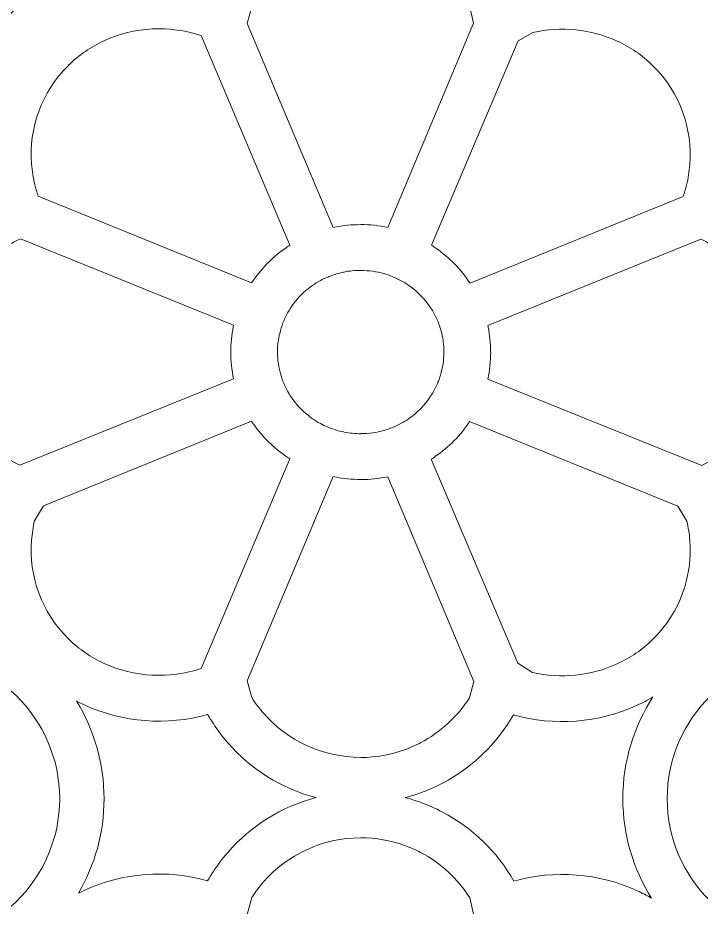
# Model space of a CAD drawing. Header units: millimetres. Extents: x -1200 to 1200, y -590 to 590.
# Drawn here: x 446.9 to 749, y -245.5 to 147.8 of the extents above; entities that cross this region are included whole.
import ezdxf

# ---------------------------------------------------------------- set-up
doc = ezdxf.new("R2010")
doc.units = ezdxf.units.MM
doc.header["$MEASUREMENT"] = 0
doc.layers.add('Layer 1', color=7, linetype='Continuous')

msp = doc.modelspace()

# ---------------------------------------------------------------- linework, layer by layer
at = {"layer": 'Layer 1', "color": 250, "lineweight": 20}
for points, knots in [([(465.3695, 197.4374), (465.3695, 197.4374), (465.3695, 197.4398), (465.3695, 197.4398), (465.3695, 197.4398), (465.4078, 197.4398), (465.4078, 197.4398), (465.4075, 215.2064), (458.0387, 231.3192), (446.1285, 243.004), (434.2194, 254.6881), (417.7979, 261.9169), (399.6908, 261.9179), (399.6908, 261.9179), (399.6908, 261.8803), (399.6908, 261.8803), (399.6908, 261.8803), (399.6855, 261.8803), (399.6855, 261.8803), (399.6855, 261.8803), (399.6831, 261.8803), (399.6831, 261.8803), (399.6831, 261.8803), (399.6831, 261.9179), (399.6831, 261.9179), (381.5746, 261.9176), (365.151, 254.6881), (353.2412, 243.0026), (341.3324, 231.3182), (333.9643, 215.2071), (333.9633, 197.4425), (333.9633, 197.4425), (334.0016, 197.4425), (334.0016, 197.4425), (334.0016, 197.4425), (334.0016, 197.4374), (334.0016, 197.4374), (334.0016, 197.4374), (334.0016, 197.435), (334.0016, 197.435), (334.0016, 197.435), (333.9633, 197.435), (333.9633, 197.435), (333.9636, 179.6687), (341.3324, 163.5558), (353.2429, 151.871), (365.1521, 140.1874), (381.5736, 132.9585), (399.6803, 132.9575), (399.6803, 132.9575), (399.6803, 132.9951), (399.6803, 132.9951), (399.6803, 132.9951), (399.6855, 132.9951), (399.6855, 132.9951), (399.6855, 132.9951), (399.688, 132.9951), (399.688, 132.9951), (399.688, 132.9951), (399.688, 132.9575), (399.688, 132.9575), (417.7968, 132.9578), (434.2201, 140.1874), (446.1303, 151.8724), (458.0394, 163.5568), (465.4068, 179.6676), (465.4078, 197.4322), (465.4078, 197.4322), (465.3695, 197.4322), (465.3695, 197.4322), (465.3695, 197.4322), (465.3695, 197.4374), (465.3695, 197.4374)], [0, 0, 0, 0, 0.04166667, 0.04166667, 0.04166667, 0.08333333, 0.08333333, 0.08333333, 0.125, 0.125, 0.125, 0.16666667, 0.16666667, 0.16666667, 0.20833333, 0.20833333, 0.20833333, 0.25, 0.25, 0.25, 0.29166667, 0.29166667, 0.29166667, 0.33333333, 0.33333333, 0.33333333, 0.375, 0.375, 0.375, 0.41666667, 0.41666667, 0.41666667, 0.45833333, 0.45833333, 0.45833333, 0.5, 0.5, 0.5, 0.54166667, 0.54166667, 0.54166667, 0.58333333, 0.58333333, 0.58333333, 0.625, 0.625, 0.625, 0.66666667, 0.66666667, 0.66666667, 0.70833333, 0.70833333, 0.70833333, 0.75, 0.75, 0.75, 0.79166667, 0.79166667, 0.79166667, 0.83333333, 0.83333333, 0.83333333, 0.875, 0.875, 0.875, 0.91666667, 0.91666667, 0.91666667, 0.95833333, 0.95833333, 0.95833333, 1, 1, 1, 1]), ([(865.3708, 197.4374), (865.3708, 197.4374), (865.3708, 197.4398), (865.3708, 197.4398), (865.3708, 197.4398), (865.4091, 197.4398), (865.4091, 197.4398), (865.4087, 215.2064), (858.0399, 231.3192), (846.1298, 243.004), (834.2207, 254.6881), (817.7992, 261.9169), (799.692, 261.9179), (799.692, 261.9179), (799.692, 261.8803), (799.692, 261.8803), (799.692, 261.8803), (799.6868, 261.8803), (799.6868, 261.8803), (799.6868, 261.8803), (799.6844, 261.8803), (799.6844, 261.8803), (799.6844, 261.8803), (799.6844, 261.9179), (799.6844, 261.9179), (781.5759, 261.9176), (765.1523, 254.6881), (753.2425, 243.0026), (741.3337, 231.3182), (733.9655, 215.2071), (733.9645, 197.4425), (733.9645, 197.4425), (734.0029, 197.4425), (734.0029, 197.4425), (734.0029, 197.4425), (734.0029, 197.4374), (734.0029, 197.4374), (734.0029, 197.4374), (734.0029, 197.435), (734.0029, 197.435), (734.0029, 197.435), (733.9645, 197.435), (733.9645, 197.435), (733.9649, 179.6687), (741.3337, 163.5558), (753.2442, 151.871), (765.1533, 140.1874), (781.5748, 132.9585), (799.6816, 132.9575), (799.6816, 132.9575), (799.6816, 132.9951), (799.6816, 132.9951), (799.6816, 132.9951), (799.6868, 132.9951), (799.6868, 132.9951), (799.6868, 132.9951), (799.6893, 132.9951), (799.6893, 132.9951), (799.6893, 132.9951), (799.6893, 132.9575), (799.6893, 132.9575), (817.7981, 132.9578), (834.2214, 140.1874), (846.1315, 151.8724), (858.0406, 163.5568), (865.408, 179.6676), (865.4091, 197.4322), (865.4091, 197.4322), (865.3708, 197.4322), (865.3708, 197.4322), (865.3708, 197.4322), (865.3708, 197.4374), (865.3708, 197.4374)], [0, 0, 0, 0, 0.04166667, 0.04166667, 0.04166667, 0.08333333, 0.08333333, 0.08333333, 0.125, 0.125, 0.125, 0.16666667, 0.16666667, 0.16666667, 0.20833333, 0.20833333, 0.20833333, 0.25, 0.25, 0.25, 0.29166667, 0.29166667, 0.29166667, 0.33333333, 0.33333333, 0.33333333, 0.375, 0.375, 0.375, 0.41666667, 0.41666667, 0.41666667, 0.45833333, 0.45833333, 0.45833333, 0.5, 0.5, 0.5, 0.54166667, 0.54166667, 0.54166667, 0.58333333, 0.58333333, 0.58333333, 0.625, 0.625, 0.625, 0.66666667, 0.66666667, 0.66666667, 0.70833333, 0.70833333, 0.70833333, 0.75, 0.75, 0.75, 0.79166667, 0.79166667, 0.79166667, 0.83333333, 0.83333333, 0.83333333, 0.875, 0.875, 0.875, 0.91666667, 0.91666667, 0.91666667, 0.95833333, 0.95833333, 0.95833333, 1, 1, 1, 1]), ([(648.3909, 145.3803), (648.3909, 145.3803), (646.7099, 152.5979), (646.7099, 152.5979), (641.3639, 161.0682), (633.8531, 168.0308), (624.956, 172.7046), (622.7654, 173.8554), (620.3819, 174.8997), (617.8174, 175.825), (611.7369, 178.0177), (605.2215, 179.2146), (598.477, 179.2149), (598.477, 179.2149), (598.477, 179.1752), (598.477, 179.1752), (598.477, 179.1752), (598.4707, 179.1752), (598.4707, 179.1752), (581.3339, 179.1752), (565.9691, 171.6329), (555.5235, 159.7001), (553.6161, 157.5215), (551.8705, 155.1964), (550.3076, 152.747), (550.3076, 152.747), (548.2802, 145.2875), (548.2802, 145.2875), (548.2802, 145.2875), (586.3534, 55.0432), (586.3534, 55.0432), (586.3534, 55.0432), (587.0973, 55.1907), (587.0973, 55.1907), (590.7716, 55.9171), (594.5697, 56.2997), (598.455, 56.3007), (598.455, 56.3007), (598.455, 56.3401), (598.455, 56.3401), (598.455, 56.3401), (598.4662, 56.3401), (598.4662, 56.3401), (602.5235, 56.3401), (606.5294, 55.9038), (610.4364, 55.0792), (610.4364, 55.0792), (648.3909, 145.3803), (648.3909, 145.3803)], [0, 0, 0, 0, 0.0625, 0.0625, 0.0625, 0.125, 0.125, 0.125, 0.1875, 0.1875, 0.1875, 0.25, 0.25, 0.25, 0.3125, 0.3125, 0.3125, 0.375, 0.375, 0.375, 0.4375, 0.4375, 0.4375, 0.5, 0.5, 0.5, 0.5625, 0.5625, 0.5625, 0.625, 0.625, 0.625, 0.6875, 0.6875, 0.6875, 0.75, 0.75, 0.75, 0.8125, 0.8125, 0.8125, 0.875, 0.875, 0.875, 0.9375, 0.9375, 0.9375, 1, 1, 1, 1]), ([(455.9339, 68.8806), (455.9339, 68.8806), (550.2148, 30.537), (550.2148, 30.537), (554.2003, 36.5587), (559.3411, 41.8005), (565.3341, 45.9622), (565.9583, 46.396), (566.5778, 46.8108), (567.1961, 47.2084), (567.1961, 47.2084), (527.8977, 139.8828), (527.8977, 139.8828), (513.8447, 144.5406), (498.4242, 143.7963), (485.0394, 137.6173), (482.116, 136.267), (479.3447, 134.7039), (476.7655, 132.9311), (474.1839, 131.1566), (471.6784, 129.0949), (469.2795, 126.7445), (469.2795, 126.7445), (469.2997, 126.7247), (469.2997, 126.7247), (469.2997, 126.7247), (469.29, 126.7154), (469.29, 126.7154), (457.1835, 114.8384), (451.7611, 98.8346), (452.9752, 83.1242), (453.2183, 79.9761), (453.7, 76.9228), (454.4191, 74.002), (454.8446, 72.272), (455.349, 70.5624), (455.9339, 68.8806)], [0, 0, 0, 0, 0.08333333, 0.08333333, 0.08333333, 0.16666667, 0.16666667, 0.16666667, 0.25, 0.25, 0.25, 0.33333333, 0.33333333, 0.33333333, 0.41666667, 0.41666667, 0.41666667, 0.5, 0.5, 0.5, 0.58333333, 0.58333333, 0.58333333, 0.66666667, 0.66666667, 0.66666667, 0.75, 0.75, 0.75, 0.83333333, 0.83333333, 0.83333333, 0.91666667, 0.91666667, 0.91666667, 1, 1, 1, 1]), ([(646.8065, 30.3896), (646.8065, 30.3896), (740.9964, 68.6955), (740.9964, 68.6955), (741.5813, 70.3773), (742.0877, 72.0879), (742.5136, 73.8183), (743.2328, 76.7391), (743.7144, 79.792), (743.9575, 82.9404), (745.1715, 98.6509), (739.7493, 114.6546), (727.6427, 126.5317), (727.6427, 126.5317), (727.633, 126.5409), (727.633, 126.5409), (727.633, 126.5409), (727.6531, 126.5607), (727.6531, 126.5607), (725.2543, 128.9115), (722.7491, 130.9731), (720.1671, 132.7473), (717.5884, 134.5205), (714.8167, 136.0836), (711.8933, 137.4332), (700.2486, 142.8095), (687.0612, 144.0711), (674.5749, 141.2409), (674.5749, 141.2409), (668.1073, 137.5098), (668.1073, 137.5098), (668.1073, 137.5098), (629.8046, 47.1841), (629.8046, 47.1841), (630.4558, 46.768), (631.0954, 46.3427), (631.7204, 45.9064), (637.699, 41.7359), (642.8283, 36.4626), (646.8065, 30.3896)], [0, 0, 0, 0, 0.07692308, 0.07692308, 0.07692308, 0.15384615, 0.15384615, 0.15384615, 0.23076923, 0.23076923, 0.23076923, 0.30769231, 0.30769231, 0.30769231, 0.38461538, 0.38461538, 0.38461538, 0.46153846, 0.46153846, 0.46153846, 0.53846154, 0.53846154, 0.53846154, 0.61538462, 0.61538462, 0.61538462, 0.69230769, 0.69230769, 0.69230769, 0.76923077, 0.76923077, 0.76923077, 0.84615385, 0.84615385, 0.84615385, 0.92307692, 0.92307692, 0.92307692, 1, 1, 1, 1]), ([(542.3047, 11.788), (542.3047, 11.788), (448.0394, 50.0693), (448.0394, 50.0693), (446.3778, 49.2758), (444.7767, 48.4176), (443.2389, 47.4965), (440.5402, 45.879), (437.9865, 44.0545), (435.6044, 42.0466), (423.4417, 31.7983), (415.7534, 16.7243), (415.7534, -0.0883), (415.7534, -0.0883), (415.7534, -0.0948), (415.7534, -0.0948), (415.7534, -0.0948), (415.7133, -0.0948), (415.7133, -0.0948), (415.7136, -6.7116), (416.9333, -13.1045), (419.1689, -19.0694), (420.1116, -21.5858), (421.1764, -23.9238), (422.349, -26.0731), (427.9813, -36.3939), (436.8742, -44.8163), (447.7137, -50.0715), (447.7137, -50.0715), (542.282, -11.8114), (542.282, -11.8114), (541.4384, -7.9725), (540.9937, -4.0343), (540.9937, -0.0466), (540.9937, -0.0466), (540.9937, -0.0357), (540.9937, -0.0357), (540.9937, -0.0357), (541.0338, -0.0357), (541.0338, -0.0357), (541.0349, 3.7653), (541.423, 7.4844), (542.1604, 11.0828), (542.1604, 11.0828), (542.3047, 11.788), (542.3047, 11.788)], [0, 0, 0, 0, 0.06666667, 0.06666667, 0.06666667, 0.13333333, 0.13333333, 0.13333333, 0.2, 0.2, 0.2, 0.26666667, 0.26666667, 0.26666667, 0.33333333, 0.33333333, 0.33333333, 0.4, 0.4, 0.4, 0.46666667, 0.46666667, 0.46666667, 0.53333333, 0.53333333, 0.53333333, 0.6, 0.6, 0.6, 0.66666667, 0.66666667, 0.66666667, 0.73333333, 0.73333333, 0.73333333, 0.8, 0.8, 0.8, 0.86666667, 0.86666667, 0.86666667, 0.93333333, 0.93333333, 0.93333333, 1, 1, 1, 1]), ([(748.8926, 49.8856), (748.8926, 49.8856), (654.6866, 11.6286), (654.6866, 11.6286), (654.7629, 11.2994), (654.8118, 11.0896), (654.8303, 10.9976), (654.8303, 10.9976), (654.8303, 10.9579), (654.8303, 10.9579), (655.5296, 7.5108), (655.8979, 3.8364), (655.8989, -0.0357), (655.8989, -0.0357), (655.939, -0.0357), (655.939, -0.0357), (655.939, -0.0357), (655.939, -0.0466), (655.939, -0.0466), (655.939, -4.1076), (655.4835, -8.1025), (654.6217, -11.9825), (654.6217, -11.9825), (749.2187, -50.2546), (749.2187, -50.2546), (760.0575, -44.9997), (768.9511, -36.5776), (774.5837, -26.2572), (775.7563, -24.1079), (776.8211, -21.7695), (777.7638, -19.2535), (779.9994, -13.2882), (781.2191, -6.8957), (781.2194, -0.2783), (781.2194, -0.2783), (781.1793, -0.2783), (781.1793, -0.2783), (781.1793, -0.2783), (781.1793, -0.2724), (781.1793, -0.2724), (781.1793, 16.5405), (773.491, 31.6149), (761.3287, 41.8632), (758.9462, 43.8711), (756.3929, 45.6956), (753.6941, 47.3127), (752.1568, 48.2342), (750.5538, 49.0921), (748.8926, 49.8856)], [0, 0, 0, 0, 0.0625, 0.0625, 0.0625, 0.125, 0.125, 0.125, 0.1875, 0.1875, 0.1875, 0.25, 0.25, 0.25, 0.3125, 0.3125, 0.3125, 0.375, 0.375, 0.375, 0.4375, 0.4375, 0.4375, 0.5, 0.5, 0.5, 0.5625, 0.5625, 0.5625, 0.625, 0.625, 0.625, 0.6875, 0.6875, 0.6875, 0.75, 0.75, 0.75, 0.8125, 0.8125, 0.8125, 0.875, 0.875, 0.875, 0.9375, 0.9375, 0.9375, 1, 1, 1, 1]), ([(563.7381, -12.0078), (563.849, -12.3185), (563.9623, -12.6231), (564.0777, -12.9208), (564.0777, -12.9208), (564.4705, -13.8498), (564.4705, -13.8498), (567.1641, -20.2225), (571.621, -25.658), (577.2247, -29.5496), (578.2333, -30.2501), (579.3822, -30.9519), (580.6653, -31.6503), (581.6687, -32.1964), (582.7719, -32.7247), (583.973, -33.2277), (583.973, -33.2277), (584.011, -33.2431), (584.011, -33.2431), (584.011, -33.2431), (584.0529, -33.2602), (584.0529, -33.2602), (584.0529, -33.2602), (584.3731, -33.3906), (584.3731, -33.3906), (586.1679, -34.1218), (588.0484, -34.7199), (589.9991, -35.1699), (590.9628, -35.3923), (590.94, -35.4047), (591.1417, -35.4444), (593.5021, -35.9111), (595.9484, -36.1571), (598.455, -36.1574), (598.455, -36.1574), (598.455, -36.1178), (598.455, -36.1178), (598.455, -36.1178), (598.4662, -36.1178), (598.4662, -36.1178), (602.1258, -36.1178), (605.5751, -35.6302), (608.756, -34.723), (609.3161, -34.5632), (609.9449, -34.363), (610.6407, -34.1242), (611.145, -33.9508), (611.6305, -33.7725), (612.0986, -33.5904), (612.0986, -33.5904), (612.4913, -33.4251), (612.4913, -33.4251), (612.4913, -33.4251), (612.4965, -33.4231), (612.4965, -33.4231), (612.4965, -33.4231), (612.5771, -33.3834), (612.5771, -33.3834), (613.8208, -32.876), (615.0422, -32.2963), (616.2339, -31.6506), (617.4002, -31.019), (618.5337, -30.3216), (619.6282, -29.565), (625.2528, -25.6765), (629.7129, -20.2906), (632.397, -14.0068), (632.397, -14.0068), (632.4347, -13.9192), (632.4347, -13.9192), (632.4347, -13.9192), (632.4336, -13.9189), (632.4336, -13.9189), (632.6882, -13.3194), (632.9264, -12.7144), (633.1458, -12.1064), (633.4015, -11.3984), (633.6114, -10.7729), (633.7722, -10.2357), (634.7219, -7.065), (635.2325, -3.648), (635.2325, -0.0466), (635.2325, -0.0466), (635.2325, -0.0357), (635.2325, -0.0357), (635.2325, -0.0357), (635.273, -0.0357), (635.273, -0.0357), (635.2726, 2.2734), (635.018, 4.6399), (634.535, 7.0314), (634.535, 7.0314), (634.5276, 7.0297), (634.5276, 7.0297), (634.5276, 7.0297), (634.2964, 8.1739), (634.2964, 8.1739), (633.8437, 10.086), (633.2522, 11.905), (632.5369, 13.6177), (632.5369, 13.6177), (632.5096, 13.6834), (632.5096, 13.6834), (629.8468, 20.026), (625.3864, 25.4677), (619.7492, 29.4007), (618.63, 30.1815), (617.4923, 30.8895), (616.3431, 31.5174), (615.3209, 32.0758), (614.096, 32.6507), (612.6702, 33.2372), (612.6702, 33.2372), (612.6793, 33.2577), (612.6793, 33.2577), (612.6793, 33.2577), (611.3532, 33.7778), (611.3532, 33.7778), (611.1196, 33.8634), (610.8827, 33.9482), (610.641, 34.0314), (609.9453, 34.2702), (609.3164, 34.4704), (608.7563, 34.6302), (605.5751, 35.5373), (602.1258, 36.0249), (598.4662, 36.0249), (598.4662, 36.0249), (598.455, 36.0249), (598.455, 36.0249), (598.455, 36.0249), (598.455, 36.0646), (598.455, 36.0646), (595.9488, 36.0643), (593.5029, 35.8182), (591.1417, 35.3511), (590.924, 35.3084), (590.9697, 35.3009), (589.9991, 35.0771), (588.0488, 34.6275), (586.1679, 34.0286), (584.3727, 33.2974), (584.3727, 33.2974), (584.2074, 33.23), (584.2074, 33.23), (582.9149, 32.6976), (581.7333, 32.1385), (580.6646, 31.5571), (579.3818, 30.859), (578.233, 30.1569), (577.2243, 29.4564), (571.621, 25.5648), (567.1644, 20.1297), (564.4705, 13.7566), (564.4705, 13.7566), (564.0897, 12.856), (564.0897, 12.856), (563.5274, 11.4027), (563.0489, 9.8598), (562.6597, 8.2324), (562.4302, 7.2733), (562.4235, 7.3188), (562.3817, 7.1152), (561.9095, 4.8086), (561.6601, 2.4168), (561.6597, -0.0357), (561.6597, -0.0357), (561.7002, -0.0357), (561.7002, -0.0357), (561.7002, -0.0357), (561.7002, -0.0466), (561.7002, -0.0466), (561.7002, -3.6409), (562.199, -7.0301), (563.1263, -10.1563), (563.2892, -10.7058), (563.4943, -11.3252), (563.7381, -12.0078)], [0, 0, 0, 0, 0.01694915, 0.01694915, 0.01694915, 0.03389831, 0.03389831, 0.03389831, 0.05084746, 0.05084746, 0.05084746, 0.06779661, 0.06779661, 0.06779661, 0.08474576, 0.08474576, 0.08474576, 0.10169492, 0.10169492, 0.10169492, 0.11864407, 0.11864407, 0.11864407, 0.13559322, 0.13559322, 0.13559322, 0.15254237, 0.15254237, 0.15254237, 0.16949153, 0.16949153, 0.16949153, 0.18644068, 0.18644068, 0.18644068, 0.20338983, 0.20338983, 0.20338983, 0.22033898, 0.22033898, 0.22033898, 0.23728814, 0.23728814, 0.23728814, 0.25423729, 0.25423729, 0.25423729, 0.27118644, 0.27118644, 0.27118644, 0.28813559, 0.28813559, 0.28813559, 0.30508475, 0.30508475, 0.30508475, 0.3220339, 0.3220339, 0.3220339, 0.33898305, 0.33898305, 0.33898305, 0.3559322, 0.3559322, 0.3559322, 0.37288136, 0.37288136, 0.37288136, 0.38983051, 0.38983051, 0.38983051, 0.40677966, 0.40677966, 0.40677966, 0.42372881, 0.42372881, 0.42372881, 0.44067797, 0.44067797, 0.44067797, 0.45762712, 0.45762712, 0.45762712, 0.47457627, 0.47457627, 0.47457627, 0.49152542, 0.49152542, 0.49152542, 0.50847458, 0.50847458, 0.50847458, 0.52542373, 0.52542373, 0.52542373, 0.54237288, 0.54237288, 0.54237288, 0.55932203, 0.55932203, 0.55932203, 0.57627119, 0.57627119, 0.57627119, 0.59322034, 0.59322034, 0.59322034, 0.61016949, 0.61016949, 0.61016949, 0.62711864, 0.62711864, 0.62711864, 0.6440678, 0.6440678, 0.6440678, 0.66101695, 0.66101695, 0.66101695, 0.6779661, 0.6779661, 0.6779661, 0.69491525, 0.69491525, 0.69491525, 0.71186441, 0.71186441, 0.71186441, 0.72881356, 0.72881356, 0.72881356, 0.74576271, 0.74576271, 0.74576271, 0.76271186, 0.76271186, 0.76271186, 0.77966102, 0.77966102, 0.77966102, 0.79661017, 0.79661017, 0.79661017, 0.81355932, 0.81355932, 0.81355932, 0.83050847, 0.83050847, 0.83050847, 0.84745763, 0.84745763, 0.84745763, 0.86440678, 0.86440678, 0.86440678, 0.88135593, 0.88135593, 0.88135593, 0.89830508, 0.89830508, 0.89830508, 0.91525424, 0.91525424, 0.91525424, 0.93220339, 0.93220339, 0.93220339, 0.94915254, 0.94915254, 0.94915254, 0.96610169, 0.96610169, 0.96610169, 0.98305085, 0.98305085, 0.98305085, 1, 1, 1, 1]), ([(458.2217, -68.0431), (458.2217, -68.0431), (454.2737, -74.6974), (454.2737, -74.6974), (453.6348, -77.4355), (453.2019, -80.2849), (452.9752, -83.2187), (451.7601, -98.9521), (457.1675, -114.9565), (469.2499, -126.8079), (469.2499, -126.8079), (469.29, -126.8079), (469.29, -126.8079), (469.29, -126.8079), (469.2997, -126.8175), (469.2997, -126.8175), (469.2997, -126.8175), (469.2795, -126.8374), (469.2795, -126.8374), (471.6787, -129.1881), (474.1839, -131.2504), (476.7655, -133.0246), (479.345, -134.7981), (482.116, -136.3616), (485.0391, -137.7108), (498.4242, -143.8909), (513.8458, -144.6344), (527.8991, -139.976), (527.8991, -139.976), (567.1961, -47.3033), (567.1961, -47.3033), (566.5781, -46.9056), (565.9583, -46.4892), (565.3344, -46.0553), (559.3407, -41.8934), (554.1992, -36.6533), (550.2138, -30.6309), (550.2138, -30.6309), (458.2217, -68.0431), (458.2217, -68.0431)], [0, 0, 0, 0, 0.07692308, 0.07692308, 0.07692308, 0.15384615, 0.15384615, 0.15384615, 0.23076923, 0.23076923, 0.23076923, 0.30769231, 0.30769231, 0.30769231, 0.38461538, 0.38461538, 0.38461538, 0.46153846, 0.46153846, 0.46153846, 0.53846154, 0.53846154, 0.53846154, 0.61538462, 0.61538462, 0.61538462, 0.69230769, 0.69230769, 0.69230769, 0.76923077, 0.76923077, 0.76923077, 0.84615385, 0.84615385, 0.84615385, 0.92307692, 0.92307692, 0.92307692, 1, 1, 1, 1]), ([(738.7113, -68.2268), (738.7113, -68.2268), (646.6272, -30.777), (646.6272, -30.777), (642.6268, -36.7987), (637.4912, -42.0214), (631.5184, -46.1508), (630.9175, -46.5665), (630.3061, -46.972), (629.6867, -47.3662), (629.6867, -47.3662), (667.9517, -137.603), (667.9517, -137.603), (667.9517, -137.603), (674.4353, -141.6725), (674.4353, -141.6725), (686.9625, -144.543), (700.2053, -143.2903), (711.8933, -137.8938), (714.8167, -136.5443), (717.5884, -134.9812), (720.1671, -133.208), (722.7491, -131.4338), (725.2543, -129.3722), (727.6531, -127.0214), (727.6531, -127.0214), (727.633, -127.0016), (727.633, -127.0016), (727.633, -127.0016), (727.6427, -126.9924), (727.6427, -126.9924), (739.7493, -115.1153), (745.1715, -99.1119), (743.9575, -83.4011), (743.7308, -80.4683), (743.2969, -77.619), (742.6576, -74.8819), (742.6576, -74.8819), (738.7113, -68.2268), (738.7113, -68.2268)], [0, 0, 0, 0, 0.07692308, 0.07692308, 0.07692308, 0.15384615, 0.15384615, 0.15384615, 0.23076923, 0.23076923, 0.23076923, 0.30769231, 0.30769231, 0.30769231, 0.38461538, 0.38461538, 0.38461538, 0.46153846, 0.46153846, 0.46153846, 0.53846154, 0.53846154, 0.53846154, 0.61538462, 0.61538462, 0.61538462, 0.69230769, 0.69230769, 0.69230769, 0.76923077, 0.76923077, 0.76923077, 0.84615385, 0.84615385, 0.84615385, 0.92307692, 0.92307692, 0.92307692, 1, 1, 1, 1]), ([(646.5253, -152.9822), (646.5253, -152.9822), (648.5032, -145.7414), (648.5032, -145.7414), (648.5032, -145.7414), (610.4364, -55.173), (610.4364, -55.173), (606.5294, -55.9984), (602.5238, -56.4329), (598.4662, -56.4329), (598.4662, -56.4329), (598.455, -56.4329), (598.455, -56.4329), (598.455, -56.4329), (598.455, -56.3936), (598.455, -56.3936), (594.5701, -56.3926), (590.7716, -56.01), (587.0973, -55.2839), (587.0973, -55.2839), (586.3538, -55.1364), (586.3538, -55.1364), (586.3538, -55.1364), (548.2485, -145.4546), (548.2485, -145.4546), (548.2485, -145.4546), (550.3069, -152.8402), (550.3069, -152.8402), (551.8701, -155.2899), (553.6157, -157.6143), (555.5235, -159.7933), (565.9691, -171.7261), (581.3339, -179.2685), (598.4707, -179.2685), (598.4707, -179.2685), (598.477, -179.2685), (598.477, -179.2685), (598.477, -179.2685), (598.477, -179.3081), (598.477, -179.3081), (605.2215, -179.3078), (611.7369, -178.1109), (617.8174, -175.9182), (620.3819, -174.9929), (622.765, -173.9489), (624.956, -172.7979), (633.7509, -168.1781), (641.1916, -161.3211), (646.5253, -152.9822)], [0, 0, 0, 0, 0.0625, 0.0625, 0.0625, 0.125, 0.125, 0.125, 0.1875, 0.1875, 0.1875, 0.25, 0.25, 0.25, 0.3125, 0.3125, 0.3125, 0.375, 0.375, 0.375, 0.4375, 0.4375, 0.4375, 0.5, 0.5, 0.5, 0.5625, 0.5625, 0.5625, 0.625, 0.625, 0.625, 0.6875, 0.6875, 0.6875, 0.75, 0.75, 0.75, 0.8125, 0.8125, 0.8125, 0.875, 0.875, 0.875, 0.9375, 0.9375, 0.9375, 1, 1, 1, 1]), ([(465.3695, -197.5319), (465.3695, -197.5319), (465.3695, -197.5295), (465.3695, -197.5295), (465.3695, -197.5295), (465.4078, -197.5295), (465.4078, -197.5295), (465.4075, -179.7629), (458.0387, -163.65), (446.1285, -151.9653), (434.2194, -140.2812), (417.7979, -133.0523), (399.6908, -133.0513), (399.6908, -133.0513), (399.6908, -133.089), (399.6908, -133.089), (399.6908, -133.089), (399.6855, -133.089), (399.6855, -133.089), (399.6855, -133.089), (399.6831, -133.089), (399.6831, -133.089), (399.6831, -133.089), (399.6831, -133.0513), (399.6831, -133.0513), (381.5746, -133.0516), (365.151, -140.2812), (353.2412, -151.9667), (341.3324, -163.651), (333.9643, -179.7622), (333.9633, -197.5268), (333.9633, -197.5268), (334.0016, -197.5268), (334.0016, -197.5268), (334.0016, -197.5268), (334.0016, -197.5319), (334.0016, -197.5319), (334.0016, -197.5319), (334.0016, -197.5343), (334.0016, -197.5343), (334.0016, -197.5343), (333.9633, -197.5343), (333.9633, -197.5343), (333.9636, -215.3006), (341.3324, -231.4135), (353.2429, -243.0982), (365.1521, -254.7819), (381.5736, -262.0108), (399.6803, -262.0118), (399.6803, -262.0118), (399.6803, -261.9742), (399.6803, -261.9742), (399.6803, -261.9742), (399.6855, -261.9742), (399.6855, -261.9742), (399.6855, -261.9742), (399.688, -261.9742), (399.688, -261.9742), (399.688, -261.9742), (399.688, -262.0118), (399.688, -262.0118), (417.7968, -262.0115), (434.2201, -254.7819), (446.1303, -243.0968), (458.0394, -231.4125), (465.4068, -215.3016), (465.4078, -197.537), (465.4078, -197.537), (465.3695, -197.537), (465.3695, -197.537), (465.3695, -197.537), (465.3695, -197.5319), (465.3695, -197.5319)], [0, 0, 0, 0, 0.04166667, 0.04166667, 0.04166667, 0.08333333, 0.08333333, 0.08333333, 0.125, 0.125, 0.125, 0.16666667, 0.16666667, 0.16666667, 0.20833333, 0.20833333, 0.20833333, 0.25, 0.25, 0.25, 0.29166667, 0.29166667, 0.29166667, 0.33333333, 0.33333333, 0.33333333, 0.375, 0.375, 0.375, 0.41666667, 0.41666667, 0.41666667, 0.45833333, 0.45833333, 0.45833333, 0.5, 0.5, 0.5, 0.54166667, 0.54166667, 0.54166667, 0.58333333, 0.58333333, 0.58333333, 0.625, 0.625, 0.625, 0.66666667, 0.66666667, 0.66666667, 0.70833333, 0.70833333, 0.70833333, 0.75, 0.75, 0.75, 0.79166667, 0.79166667, 0.79166667, 0.83333333, 0.83333333, 0.83333333, 0.875, 0.875, 0.875, 0.91666667, 0.91666667, 0.91666667, 0.95833333, 0.95833333, 0.95833333, 1, 1, 1, 1]), ([(865.3708, -197.5319), (865.3708, -197.5319), (865.3708, -197.5295), (865.3708, -197.5295), (865.3708, -197.5295), (865.4091, -197.5295), (865.4091, -197.5295), (865.4087, -179.7629), (858.0399, -163.65), (846.1298, -151.9653), (834.2207, -140.2812), (817.7992, -133.0523), (799.692, -133.0513), (799.692, -133.0513), (799.692, -133.089), (799.692, -133.089), (799.692, -133.089), (799.6868, -133.089), (799.6868, -133.089), (799.6868, -133.089), (799.6844, -133.089), (799.6844, -133.089), (799.6844, -133.089), (799.6844, -133.0513), (799.6844, -133.0513), (781.5759, -133.0516), (765.1523, -140.2812), (753.2425, -151.9667), (741.3337, -163.651), (733.9655, -179.7622), (733.9645, -197.5268), (733.9645, -197.5268), (734.0029, -197.5268), (734.0029, -197.5268), (734.0029, -197.5268), (734.0029, -197.5319), (734.0029, -197.5319), (734.0029, -197.5319), (734.0029, -197.5343), (734.0029, -197.5343), (734.0029, -197.5343), (733.9645, -197.5343), (733.9645, -197.5343), (733.9649, -215.3006), (741.3337, -231.4135), (753.2442, -243.0982), (765.1533, -254.7819), (781.5748, -262.0108), (799.6816, -262.0118), (799.6816, -262.0118), (799.6816, -261.9742), (799.6816, -261.9742), (799.6816, -261.9742), (799.6868, -261.9742), (799.6868, -261.9742), (799.6868, -261.9742), (799.6893, -261.9742), (799.6893, -261.9742), (799.6893, -261.9742), (799.6893, -262.0118), (799.6893, -262.0118), (817.7981, -262.0115), (834.2214, -254.7819), (846.1315, -243.0968), (858.0406, -231.4125), (865.408, -215.3016), (865.4091, -197.537), (865.4091, -197.537), (865.3708, -197.537), (865.3708, -197.537), (865.3708, -197.537), (865.3708, -197.5319), (865.3708, -197.5319)], [0, 0, 0, 0, 0.04166667, 0.04166667, 0.04166667, 0.08333333, 0.08333333, 0.08333333, 0.125, 0.125, 0.125, 0.16666667, 0.16666667, 0.16666667, 0.20833333, 0.20833333, 0.20833333, 0.25, 0.25, 0.25, 0.29166667, 0.29166667, 0.29166667, 0.33333333, 0.33333333, 0.33333333, 0.375, 0.375, 0.375, 0.41666667, 0.41666667, 0.41666667, 0.45833333, 0.45833333, 0.45833333, 0.5, 0.5, 0.5, 0.54166667, 0.54166667, 0.54166667, 0.58333333, 0.58333333, 0.58333333, 0.625, 0.625, 0.625, 0.66666667, 0.66666667, 0.66666667, 0.70833333, 0.70833333, 0.70833333, 0.75, 0.75, 0.75, 0.79166667, 0.79166667, 0.79166667, 0.83333333, 0.83333333, 0.83333333, 0.875, 0.875, 0.875, 0.91666667, 0.91666667, 0.91666667, 0.95833333, 0.95833333, 0.95833333, 1, 1, 1, 1]), ([(727.6737, -152.5521), (725.3823, -153.9174), (723.0581, -155.1414), (720.7095, -156.2254), (703.6079, -164.1212), (684.0994, -165.52), (666.0042, -160.4537), (658.6769, -173.2471), (647.7816, -183.7609), (634.6619, -190.6528), (631.4389, -192.3462), (628.1884, -193.7899), (624.9351, -194.9635), (622.7273, -195.7598), (620.4687, -196.4592), (618.1661, -197.056), (620.4687, -197.6527), (622.7273, -198.3504), (624.9351, -199.1467), (628.1884, -200.3203), (631.4389, -201.764), (634.6619, -203.4574), (647.8901, -210.4064), (658.8572, -221.0396), (666.1848, -233.9761), (684.2295, -228.9696), (703.6651, -230.3828), (720.7095, -238.2523), (722.8527, -239.2415), (724.9753, -240.3474), (727.0718, -241.5711), (719.01, -228.7855), (714.3556, -213.6999), (714.3552, -197.5343), (714.3552, -197.5343), (714.3169, -197.5343), (714.3169, -197.5343), (714.3169, -197.5343), (714.3169, -197.5319), (714.3169, -197.5319), (714.3169, -197.5319), (714.3169, -197.5268), (714.3169, -197.5268), (714.3169, -197.5268), (714.3552, -197.5268), (714.3552, -197.5268), (714.3563, -180.9639), (719.2429, -165.5347), (727.6737, -152.5521)], [0, 0, 0, 0, 0.0625, 0.0625, 0.0625, 0.125, 0.125, 0.125, 0.1875, 0.1875, 0.1875, 0.25, 0.25, 0.25, 0.3125, 0.3125, 0.3125, 0.375, 0.375, 0.375, 0.4375, 0.4375, 0.4375, 0.5, 0.5, 0.5, 0.5625, 0.5625, 0.5625, 0.625, 0.625, 0.625, 0.6875, 0.6875, 0.6875, 0.75, 0.75, 0.75, 0.8125, 0.8125, 0.8125, 0.875, 0.875, 0.875, 0.9375, 0.9375, 0.9375, 1, 1, 1, 1]), ([(473.6813, -239.3007), (474.525, -238.8713), (475.3729, -238.461), (476.2232, -238.0685), (493.2882, -230.1902), (512.7468, -228.7824), (530.8089, -233.8094), (531.301, -232.9495), (531.8106, -232.0968), (532.3358, -231.253), (534.5613, -227.6783), (537.0711, -224.2972), (539.832, -221.144), (549.9414, -209.5951), (563.412, -201.0574), (578.7171, -197.056), (563.412, -193.0545), (549.9414, -184.5151), (539.832, -172.9662), (537.0711, -169.813), (534.5613, -166.4319), (532.3358, -162.8572), (531.8106, -162.0133), (531.3007, -161.162), (530.8089, -160.3021), (512.7468, -165.3294), (493.2875, -163.921), (476.2229, -156.0424), (475.0932, -155.5209), (473.9681, -154.9669), (472.8506, -154.3804), (480.5724, -166.9743), (485.0168, -181.7366), (485.0171, -197.5295), (485.0171, -197.5295), (485.0555, -197.5295), (485.0555, -197.5295), (485.0555, -197.5295), (485.0555, -197.5319), (485.0555, -197.5319), (485.0555, -197.5319), (485.0555, -197.537), (485.0555, -197.537), (485.0555, -197.537), (485.0171, -197.537), (485.0171, -197.537), (485.0161, -212.7545), (480.8904, -227.0151), (473.6813, -239.3007)], [0, 0, 0, 0, 0.0625, 0.0625, 0.0625, 0.125, 0.125, 0.125, 0.1875, 0.1875, 0.1875, 0.25, 0.25, 0.25, 0.3125, 0.3125, 0.3125, 0.375, 0.375, 0.375, 0.4375, 0.4375, 0.4375, 0.5, 0.5, 0.5, 0.5625, 0.5625, 0.5625, 0.625, 0.625, 0.625, 0.6875, 0.6875, 0.6875, 0.75, 0.75, 0.75, 0.8125, 0.8125, 0.8125, 0.875, 0.875, 0.875, 0.9375, 0.9375, 0.9375, 1, 1, 1, 1]), ([(648.3909, -248.6367), (648.3909, -248.6367), (646.7099, -241.4191), (646.7099, -241.4191), (641.3639, -232.9488), (633.8531, -225.9862), (624.956, -221.3124), (622.7654, -220.1616), (620.3819, -219.1173), (617.8174, -218.192), (611.7369, -215.9993), (605.2215, -214.8024), (598.477, -214.802), (598.477, -214.802), (598.477, -214.8418), (598.477, -214.8418), (598.477, -214.8418), (598.4707, -214.8418), (598.4707, -214.8418), (581.3339, -214.8418), (565.9691, -222.3841), (555.5235, -234.3168), (553.6161, -236.4955), (551.8705, -238.8206), (550.3076, -241.27), (550.3076, -241.27), (548.2802, -248.7295), (548.2802, -248.7295), (548.2802, -248.7295), (586.3534, -338.9738), (586.3534, -338.9738), (586.3534, -338.9738), (587.0973, -338.8263), (587.0973, -338.8263), (590.7716, -338.0998), (594.5697, -337.7173), (598.455, -337.7163), (598.455, -337.7163), (598.455, -337.6769), (598.455, -337.6769), (598.455, -337.6769), (598.4662, -337.6769), (598.4662, -337.6769), (602.5235, -337.6769), (606.5294, -338.1132), (610.4364, -338.9378), (610.4364, -338.9378), (648.3909, -248.6367), (648.3909, -248.6367)], [0, 0, 0, 0, 0.0625, 0.0625, 0.0625, 0.125, 0.125, 0.125, 0.1875, 0.1875, 0.1875, 0.25, 0.25, 0.25, 0.3125, 0.3125, 0.3125, 0.375, 0.375, 0.375, 0.4375, 0.4375, 0.4375, 0.5, 0.5, 0.5, 0.5625, 0.5625, 0.5625, 0.625, 0.625, 0.625, 0.6875, 0.6875, 0.6875, 0.75, 0.75, 0.75, 0.8125, 0.8125, 0.8125, 0.875, 0.875, 0.875, 0.9375, 0.9375, 0.9375, 1, 1, 1, 1])]:
    msp.add_open_spline(points, degree=3, knots=knots, dxfattribs=at)

doc.saveas('drawing.dxf')
